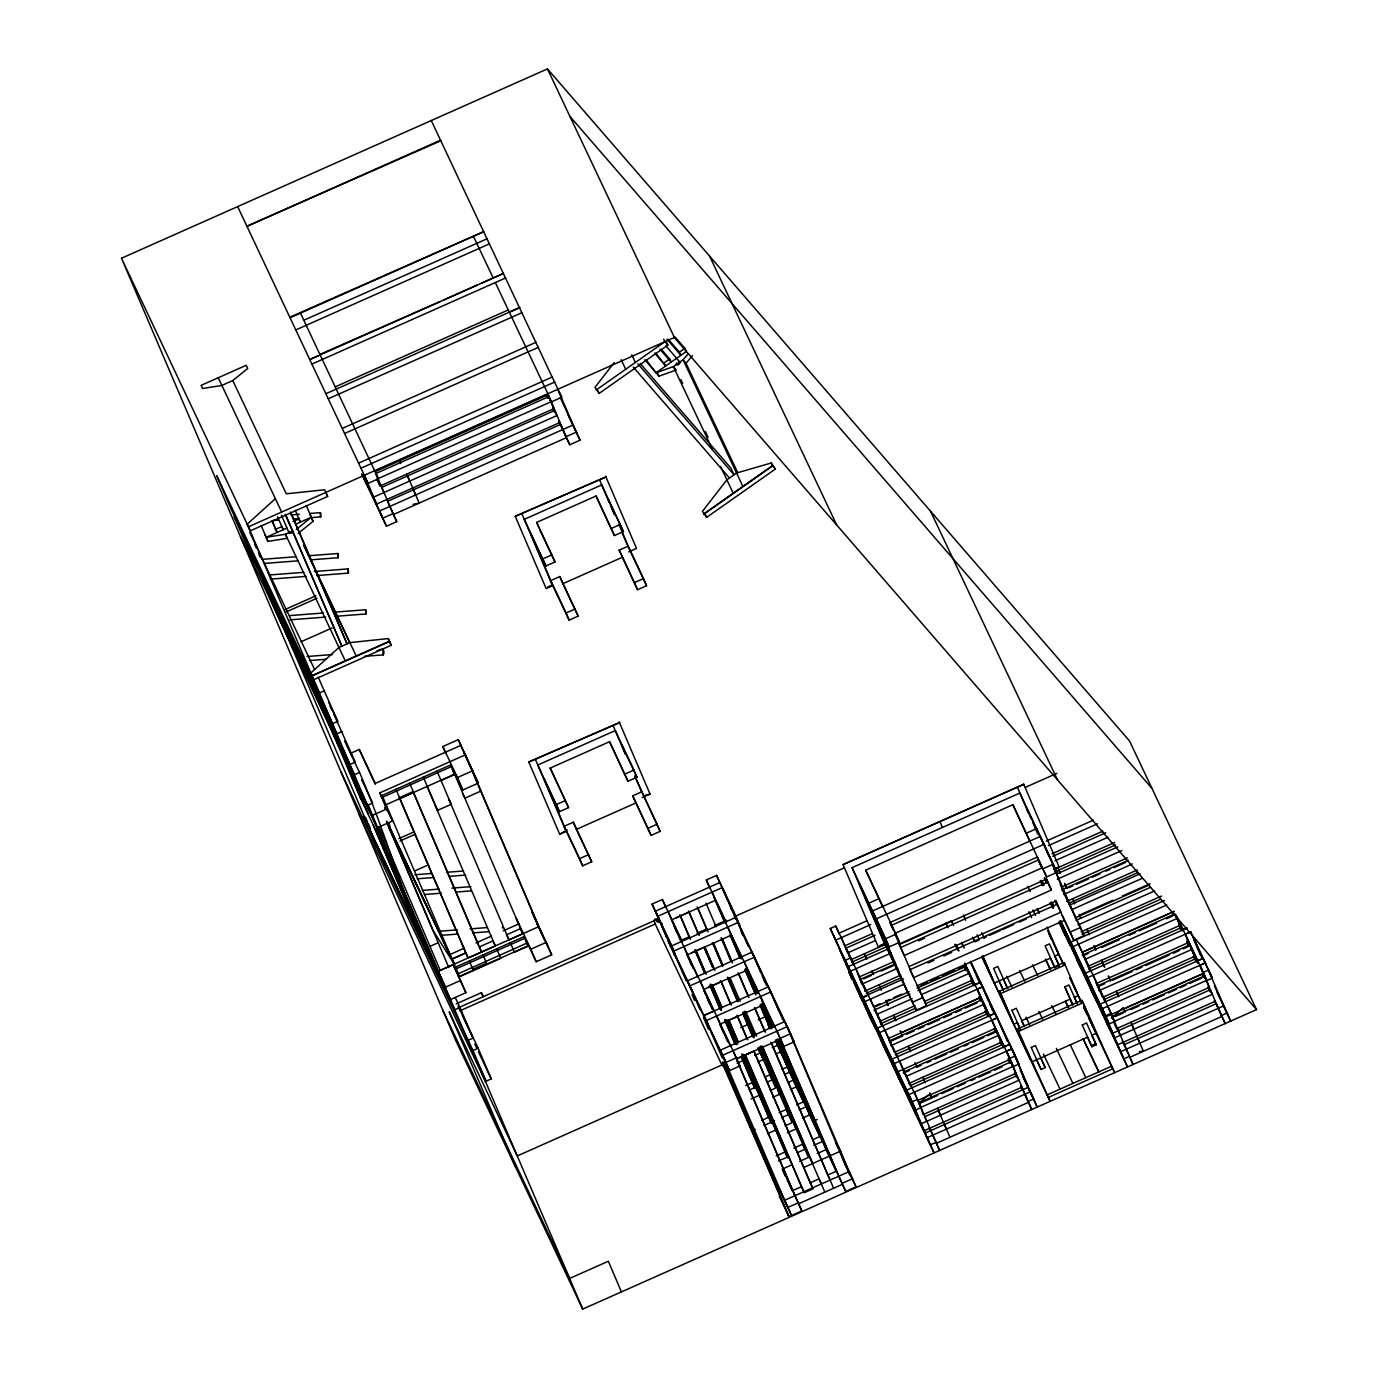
<?xml version="1.0" encoding="UTF-8"?>
<svg xmlns="http://www.w3.org/2000/svg" width="1378" height="1378" viewBox="0 0 1378 1378"><rect width="100%" height="100%" fill="white"/><g stroke="black" fill="none" stroke-linecap="round" stroke-linejoin="round"><path stroke-width="1.5" d="M455.481 967.115L455.188 969.251L524.725 938.315M269.416 575.901L270.071 574.919L303.866 572.318M614.244 362.517L594.951 387.39L599.137 393.402L667.882 345.086L666.642 342.467M688.259 353.733L683.057 359.813L673.36 366.634L656.031 372.766L646.179 359.951M737.695 472.602L686.003 363.224L692.514 355.61M919.505 1102.865L928.221 1094.89M1111.512 1018.221L1123.122 1007.594L1125.258 1012.107L1123.776 1008.627M275.376 498.664L247.196 524.191L250.176 530.892L327.619 496.476L324.64 489.776L286.297 493.806L232.779 380.586L247.73 368.46L246.231 365.291L201.119 385.358L202.6 388.51L221.858 385.444L232.779 380.586M310.773 672.998L338.954 647.471L349.874 642.613L388.234 638.582L391.214 645.266L313.753 679.698L310.773 672.998L312.014 675.616L389.457 641.183M296.356 529.393L311.325 517.25L309.826 514.097M298.096 533.475L313.064 521.349L306.312 505.519M596.192 390.008L664.919 341.692L663.696 339.074M663.972 362.965L669.674 358.969L661.302 349.323M666.969 339.212L680.904 355.283L679.406 352.131L684.849 348.289L675.099 337.042M656.031 372.766L686.347 351.459L684.849 348.289M703.676 513.96L772.421 465.643L771.18 463.025L736.558 473.033L726.878 479.837L702.435 511.341L706.621 517.37L775.366 469.054L771.18 463.025M703.9 514.201L772.627 465.902M451.863 959.036L454.292 964.152L438.17 971.335L441.408 978.966M675.978 917.903L689.138 912.029L699.163 935.49M771.956 994.968L739.194 925.637L736.352 917.18L671.12 946.135L674.617 954.317L672.481 947.496M691.704 952.835L704.847 946.979L714.889 970.422M708.103 987.526L721.245 981.67L731.287 1005.113M724.484 1022.235L737.626 1016.361L747.668 1039.822M864.747 991.161L900.695 975.142M975.021 984.702L980.533 982.238L988.164 1000.101M993.607 1012.365L982.669 986.769L977.157 989.215L989.593 1016.309M989.68 1015.707L995.192 1013.243L1007.439 1041.441M1201.289 968.941L1206.784 980.568L1212.295 978.104L1190.781 931.804L1185.269 934.267L1176.864 916.473M908.481 1083.625L1001.272 1042.302L996.794 1031.881M1004.338 1046.729L1009.85 1044.266L1028.229 1087.276L925.086 1133.129L912.546 1106.637M1198.602 963.239L1185.269 934.267L1197.775 960.724L1203.304 958.296L1227.316 1014.001M1033.862 1099.971L1011.986 1048.779L1006.474 1051.242L1031.726 1109.514L1020.943 1085.933M121.471 258.237L547.462 68.9L1129.581 741.037L1256.529 1009.609L582.705 1309.1L455.756 1040.528L121.471 258.237L248.436 526.809L582.705 1309.1M440.564 140.212L246.955 226.285L440.805 140.763M290.155 317.715L483.764 231.659L289.931 317.181M303.832 320.23L487.123 238.756M295.908 329.876L489.517 243.82M311.635 358.745L318.507 355.679M440.099 301.593L319.989 354.37M444.026 299.853L477.425 284.988M481.353 283.248L501.781 274.188M312.065 364.016L505.674 277.943M335.336 386.822L508.275 309.947M509.326 312.186L519.678 307.57M326.069 393.643L519.678 307.587M328.446 398.69L522.055 312.634M342.467 428.334L536.076 342.261M344.844 433.381L538.453 347.308M358.848 463.008L552.457 376.952M361.243 468.072L554.852 381.999M248.436 526.809L674.41 337.472L547.462 68.9M377.193 470.07L397.467 461.044M547.893 398.087L546.498 394.814L399.31 460.235L400.705 463.49M375.074 471.655L547.996 394.78L551.355 401.894L561.707 397.295L431.262 120.541M552.94 406.355L550.993 401.79L376.797 479.199L379.777 486.124L553.956 408.629L547.996 394.78M364.739 476.254L368.098 483.351L378.433 478.769L300.473 313.133M275.324 529.428L281.749 526.585L283.231 529.738L277.564 516.802M293.032 521.556L298.854 518.972L300.335 522.141L295.323 510.394M264.697 534.147L266.195 537.317L286.9 528.119M295.736 524.174L311.325 517.25M383.98 492.514L381.585 487.467L554.542 410.523L556.919 415.57L373.662 497.113L371.268 492.049M292.791 530.978L285.435 534.251L266.195 537.317M559.899 422.512L376.625 504.055L374.23 498.991M560.295 397.639L580.052 440.202L569.734 444.784L560.45 424.458L413.331 489.862L387.528 501.334L396.761 521.676L386.443 526.258L361.656 473.86M573.196 424.924L379.587 510.98L386.443 526.258M382.946 518.094L393.281 513.512M566.255 436.619L576.555 432.037M375.815 473.395L393.402 514.545L566.375 437.67L569.734 444.784M284.901 609.593L315.872 595.813M286.021 611.987L317.009 598.207M515.251 516.319L605.976 476.943L515.251 516.319L546.17 588.595L552.63 585.719L522.09 514.235M536.662 522.4L596.054 496.011L614.416 535.542L623.442 531.546L601.721 484.918L524.26 519.351L545.981 565.962L555.024 561.948L536.662 522.4L538.953 527.757M301.059 641.752L332.029 627.989M542.932 558.848L551.992 554.817M611.367 528.429L620.393 524.415M312.134 675.909L389.595 641.493M545.981 565.962L530.668 533.562L550.752 580.569L559.795 576.538L578.174 616.121L569.131 620.134L550.459 580.638M619.187 550.149L628.196 546.136L643.526 578.553L646.575 585.719L637.566 589.715L619.187 550.149L637.566 589.715M547.755 586.942L551.7 585.202M628.712 551.889L636.515 548.427L605.614 476.168M559.795 576.538L562.861 583.704L622.236 557.315M324.605 690.688L319.438 692.979L216.759 475.754L229.85 506.398L332.529 723.622L337.696 721.331L318.215 677.184M550.752 580.569L566.065 612.969L575.126 608.955M634.5 582.549L643.526 578.553M342.054 731.546L336.887 733.837L234.208 516.612L247.299 547.238L349.978 764.48L355.145 762.172L333.855 714.183M351.511 752.905L359.262 749.46L375.333 783.393L460.975 745.309M465.919 992.677L453.19 964.583L465.919 992.677L450.434 999.567C410.713 927.739 392.024 847.263 359.52 772.421L354.37 774.729L262.888 581.189L275.979 611.832L377.072 827.868L392.558 820.978L379.828 792.884L465.471 754.782L542.932 936.075L540.538 931.011M445.852 753.68L442.803 746.531L458.288 739.641L478.321 783.135L462.819 790.025L452.931 769.131M381.103 795.881L450.658 764.945L522.779 933.733L508.982 939.865L506.587 934.818L520.384 928.686L522.779 933.733M451.364 766.616L381.827 797.552L382.119 795.416L459.563 976.623M275.979 611.832L367.444 805.32L372.628 803.064L361.57 779.672M399.517 797.638L413.193 791.558L481.611 952.043L468.072 958.02L399.293 797.655M399.896 798.534L413.572 792.453M454.602 774.195L385.065 805.131L379.828 792.884M441.046 780.534L454.706 774.453L452.311 769.389M387.321 808.731L371.836 815.604L343.777 756.35L349.013 768.597M442.803 746.531L457.479 777.519L472.964 770.629M528.79 762L619.514 722.606L528.79 762L559.692 834.258L566.169 831.382L535.611 759.898M426.663 785.512L437.515 810.367L451.209 804.287L436.981 771.008M550.201 768.08L609.576 741.691L627.955 781.223L636.963 777.209L633.914 770.095L615.26 730.598L537.799 765.014L559.52 811.642L568.563 807.611L550.201 768.08L568.563 807.611M398.879 838.616L414.382 831.726M400.016 841.011L415.501 834.121M556.471 804.511L565.514 800.497M624.906 774.091L633.914 770.095M415.036 870.775L428.592 864.764M559.52 811.642L544.189 779.225L564.274 826.232L573.334 822.218L591.713 861.784L582.67 865.815L563.998 826.318M632.709 795.812L641.735 791.816L657.048 824.216L660.114 831.382L651.088 835.395L632.709 795.812L651.088 835.395M567.185 830.004L559.692 834.258M645.765 795.072L650.054 794.107L642.251 797.569M573.334 822.218L576.4 829.384L635.775 802.978M564.274 826.232L579.604 858.649L588.647 854.618M648.039 828.23L657.048 824.216M429.97 946.393L438.238 942.724M448.694 955.092L464.283 948.167M475.978 942.965L491.567 936.024M503.263 930.822L518.851 923.897M453.19 964.583L538.884 926.584M495.305 945.945L481.611 952.043L479.217 946.979L492.911 940.898L495.305 945.945L435.121 805.303M454.464 967.58L524.019 936.644L528.084 946.152L514.407 952.215L510.342 942.707M458.34 973.695L526.809 943.172M472.878 969.32L486.555 963.256L487.037 964.393L482.972 954.885M458.426 976.83L527.963 945.894M459.632 976.675L500.731 958.313L496.666 948.805M445.197 987.303L460.683 980.413M518.455 923.587L516.164 918.23L530.84 949.218L546.325 942.328L551.682 954.833L536.197 961.723L526.293 940.812L528.084 946.152M675.272 954.024L652.052 904.089L662.37 899.49L682.11 941.243M709.773 888.138L706.277 879.974L716.612 875.392L736.352 917.18M449.28 996.828L417.138 928.049M666.487 937.126L655.411 911.185L719.953 882.488M456.221 1003.873L481.387 992.677L483.23 996.57M674.652 955.695L657.788 916.249L722.348 887.553L729.203 903.589M458.96 1007.49L654.378 920.642M340.934 771.835L467.9 1040.407L473.05 1038.116L459.959 1007.473L454.792 1009.764L363.327 816.241L376.418 846.884M460.355 1010.608L655.239 924.001M715.509 900.282L671.603 919.832L682.11 942.035M843.078 864.609L1023.768 784.289L843.078 864.609L878.354 947.117L886.209 943.62M681.266 940.296L689.138 936.799M696.992 933.302L706.828 928.927M714.7 925.43L726.499 920.194M734.353 916.697L844.473 867.761M1025.37 787.355L1056.823 773.368M1055.531 900.592L1057.115 904.295L909.945 969.699L926.567 1005.647L916.232 1010.246L882.609 939.141L852.069 867.64L1019.892 793.039L1056.995 872.326L1046.643 876.925L1037.255 857.082L890.067 922.485L893.202 929.788M738.074 922.485L673.497 951.199L677.011 959.364M882.73 906.948L865.694 870.155L1012.882 804.735L1046.643 876.925M467.486 1038.891L472.981 1050.518L478.149 1048.227L491.24 1078.871L486.072 1081.162L469.571 1046.246M691.015 989.008L687.501 980.826L752.078 952.129L760.622 972.127M879.147 898.611L868.863 903.176L872.36 911.375M1026.334 833.19L1036.687 828.591L1040.183 836.79M837.118 943.758L830.262 928.479L835.774 926.033L921.193 1107.499L915.698 1109.945L912.339 1102.831M703.727 989.456L747.634 969.923L758.141 992.143M839.133 933.147L866.573 920.935M1046.315 841.062L1093.357 820.151M835.774 940.106L870.672 924.586M1048.451 845.592L1097.456 823.803M872.205 933.647L844.766 945.859L853.723 964.789M1051.948 853.792L1102.917 831.123M891.032 925.534L1038.185 860.044L1041.923 867.951L894.77 933.44L913.683 977.605L1060.853 912.202L1056.099 901.091L908.963 966.581M875.03 935.266L845.627 948.34L847.763 952.853L875.202 940.657M1052.809 856.272L1105.724 832.743M722.33 1058.08L703.9 1015.483L714.235 1010.901M703.9 1015.517L768.476 986.82L778.639 1010.625M1054.945 860.785L1107.878 837.273M852.069 867.64L885.675 938.728L895.958 934.163L899.455 942.345L889.172 946.927L858.907 882.902L882.471 938.056L916.232 1010.246M1043.129 868.726L1053.481 864.127M879.956 945.463L885.847 942.845M1055.135 868.536L1059.062 866.796L1023.768 784.289M850.726 959.811L886.02 944.102M1053.981 869.466L1114.75 842.406M851.57 962.24L886.864 946.531M1054.842 871.912L1115.594 844.852M889.103 948.512L848.297 966.598L870.173 1017.791L863.679 1003.27M898.904 944.154L951.457 920.78M1057.064 873.859L1117.834 846.85M720.108 1024.164L764.015 1004.631L774.522 1026.851M899.507 944.498L1046.66 879.026L1051.362 890.033L904.226 955.522L898.904 943.947M900.489 947.616L1047.625 882.127L1051.362 890.033M891.239 953.025L850.45 971.163L874.996 1028.022M918.678 940.83L924.552 938.211M1057.236 879.25L1121.933 850.502M740.727 1027.661L747.737 1024.526L753.301 1037.513M758.262 1019.841L765.272 1016.723L762.878 1011.676M894.735 961.207L859.441 976.916L868.381 995.812M1062.696 886.571L1127.393 857.805M895.597 963.704L860.303 979.396L862.439 983.909L897.733 968.234M1061.594 889.93L1128.255 860.303M863.575 978.914L871.43 975.435M881.231 971.077L892.996 965.84M1068.811 887.708L1072.721 885.968M1076.649 884.228L1088.396 879.009M1092.323 877.252L1100.161 873.773M1106.034 871.154L1109.962 869.415M1113.872 867.675L1125.637 862.456M861.767 984.202L855.945 968.717M1063.73 894.46L1132.354 863.954M788.147 1208.437L720.281 1050.191L784.857 1021.511L849.658 1175.003M979.172 939.951L974.918 941.846L973.281 938.005M983.84 937.867L986.493 936.695M989.68 935.283L1000.738 930.357M1002.581 929.547L1013.657 924.621M1019.186 922.158L1026.558 918.885M928.135 962.929L934.008 960.311M943.809 955.936L951.647 952.456M1066.693 901.401L1137.263 869.966M722.675 1055.272L787.251 1026.576L852.706 1179.74M866.245 993.297L901.539 977.588M1069.517 902.969L1138.107 872.412M903.52 978.966L862.731 997.086L886.743 1052.792M1069.517 905.191L1140.088 873.824M862.972 997.655L866.624 996.018M686.192 980.878L671.12 946.135L726.051 1062.386L736.369 1057.787L739.883 1065.969L729.548 1070.568L674.617 954.317M758.141 991.419L780.293 1038.271L790.61 1033.689L794.107 1041.854L783.789 1046.436L780.413 1039.305L736.507 1058.855L739.883 1065.969M723.812 1064.126L517.267 1155.935L449.194 1011.831L449.986 1013.519M864.867 1001.617L903.692 984.357M1071.653 909.704L1142.224 878.337M736.507 1058.855L751.131 1052.361M737.109 1063.248L742.415 1060.905M754.679 1055.445L759.95 1053.102L757.866 1048.193M772.231 1047.642L777.485 1045.316L787.096 1065.659M874.152 1006.319L880.042 1003.701M889.843 999.343L885.933 1001.083L888.069 1005.613L885.847 1000.394M893.771 997.603L901.608 994.124M921.21 985.408L927.084 982.79M931.011 981.05L938.849 977.57M942.759 975.831L954.523 970.594M958.451 968.855L964.324 966.236L966.478 970.749L964.979 967.253M1112.701 900.299L1079.387 915.113L1080.817 918.127M1122.502 895.941L1149.941 883.763M909.153 991.66L873.859 1007.37L870.362 999.171M916.99 988.181L965.995 966.391L974.935 985.304M1075.167 917.903L1149.648 884.779M874.048 1010.143L910.014 994.158M917.851 990.679L966.856 968.906L971.955 980.292L924.914 1001.238M1076.011 920.383L1150.509 887.277M758.193 1061.818L763.464 1059.475L758.4 1047.642M775.728 1054.015L780.999 1051.672L778.604 1046.608M876.856 1014.363L912.15 998.688M921.951 994.33L968.992 973.419L967.477 969.854M1078.147 924.914L1154.609 890.929M912.736 1002.082L923.071 997.483M1055.186 900.299L1070.224 932.028L1080.541 927.446L1084.038 935.61L1073.72 940.192L1064.35 920.366L917.18 985.77L926.567 1005.647M1003.236 979.103L1007.749 988.732L997.827 966.495L993.555 968.389L1003.477 990.627M915.113 1005.595L879.819 1021.305L882.058 1026.524M1081.127 931.855L1161.482 896.062M880.663 1023.751L915.957 1008.041M925.758 1003.684L972.782 982.721L974.212 985.735M1081.971 934.284L1160.362 899.369M745.722 1085.52L752.25 1082.626L754.644 1087.673L749.339 1090.032M764.532 1077.165L769.802 1074.823L772.18 1079.87L766.926 1082.212M782.067 1069.362L787.32 1067.037L820.117 1136.419M980.533 982.238L877.39 1028.109L899.266 1079.301M1164.548 900.471L1070.844 942.139L1092.72 993.331M784.461 1074.427L789.715 1072.084M982.669 986.769L879.526 1032.622L901.401 1083.814M1166.701 905.001L1072.98 946.652L1094.838 997.844M982.927 956.229L994.382 983.048L1050.363 958.158L1054.842 967.632M1063.454 964.083L1058.872 954.386L1054.738 956.211L1059.217 965.685L1056.306 966.994M751.079 1098.989L758.124 1095.837M770.405 1090.394L775.676 1088.052L761.069 1054.411L763.464 1059.475M787.958 1082.591L793.211 1080.249L803.718 1102.486M902.245 1032.277L980.654 997.414L888.517 1038.375L897.474 1057.305M999.618 991.178L1064.109 962.516L1065.228 964.91L1000.755 993.572L999.618 991.178L1012.709 1021.821L994.382 983.048M1082.161 955.178L1174.969 913.941L1180.068 925.327L1087.931 966.357L1090.17 971.576M890.705 1041.303L902.487 1036.067L900.265 1030.847M906.414 1034.327L914.251 1030.83M918.161 1029.09L924.052 1026.472M927.962 1024.732L939.727 1019.513M943.637 1017.774L951.475 1014.277M955.402 1012.537L961.276 1009.936M965.203 1008.179L976.95 1002.96M1084.159 955.333L1088.086 953.576M1101.814 947.478L1119.453 939.641M1129.254 935.283L1135.145 932.665M1139.055 930.925L1156.693 923.088M1166.494 918.73L1172.368 916.112M772.834 1097.284L779.862 1094.166L759.588 1046.815M790.386 1089.481L797.38 1086.364L795.003 1081.299M890.843 1045.678L983.651 1004.424L977.846 990.816M895.321 1054.756L987.44 1013.743L988.87 1016.757M1088.775 968.786L1180.894 927.773L1182.324 930.77M995.192 1013.243L892.048 1059.114L916.043 1114.819M1186.803 928.1L1085.502 973.144L1107.361 1024.319M761.586 1120.452L768.648 1117.3L771.043 1122.364M779.173 1112.632L786.183 1109.514L788.578 1114.561L781.567 1117.679M1011.9 1010.35L1016.275 1008.248L1024.457 1026.558M1072.36 1003.839L1064.781 986.837L1068.966 984.977L1077.372 1003.839M894.184 1063.627L997.327 1017.774L991.815 1020.237L1004.252 1047.314M1190.781 931.804L1087.638 977.657L1109.497 1028.849M724.311 1066.383L751.871 1130.873L755.316 1129.357M763.98 1125.499L774.539 1120.796M799.102 1109.893L806.113 1106.775M995.312 1028.419L897.681 1071.826L910.203 1098.318M1188.766 942.449L1096.63 983.41L1105.587 1002.34M903.365 1072.153L996.173 1030.916L1000.273 1040.011M1095.992 982.393L1097.491 985.89L1189.627 944.946L1194.726 956.332L1102.589 997.362L1093.133 975.211M903.4 1073.186L909.291 1070.568M915.009 1062.559L917.145 1067.072L921.072 1065.332M926.946 1062.714L930.856 1060.974M934.784 1059.234L946.548 1053.998M950.458 1052.258L958.296 1048.779M964.187 1046.16L968.097 1044.421M972.024 1042.681L983.771 1037.462M987.699 1035.705L995.536 1032.225L994.055 1028.711M1098.817 986.338L1104.708 983.72M1112.563 980.223L1132.165 971.524M1136.075 969.767L1141.949 967.167M1145.876 965.427L1169.388 954.971M1173.315 953.231L1179.189 950.613M1183.116 948.874L1188.99 946.255L1186.768 940.985M767.46 1133.663L774.522 1130.528M785.047 1125.86L792.074 1122.725L777.468 1089.102L779.862 1094.166M802.599 1118.058L809.609 1114.94L820.117 1137.177M1000.755 993.572L1013.846 1024.198L1017.205 1022.717L1020.375 1029.418M1081.851 1002.995L1078.319 995.553L1074.254 997.345L1077.424 1004.045M906.173 1076.39L998.309 1035.429M1098.955 990.713L1191.763 949.459L1185.958 935.851M981.67 956.539L1050.122 1101.349L1017.498 1028.97L1081.971 1000.325L1114.613 1072.687L1089.051 1018.618M787.475 1132.768L796.243 1128.858L760.777 1046.005M817.206 1119.539L813.778 1121.055L778.501 1039.064M1083.091 1002.684L1018.618 1031.347L1017.498 1028.97M909.98 1085.778L1002.099 1044.748L1003.529 1047.762M1103.434 999.791L1195.553 958.778L1196.982 961.792M1009.85 1044.266L906.707 1090.119L928.583 1141.311M1203.304 958.296L1100.161 1004.149L1122.036 1055.341M1011.986 1048.779L908.843 1094.632L930.701 1145.824M776.21 1155.935L785.029 1152.008L787.424 1157.072L778.604 1160.982M793.797 1148.115L802.582 1144.205L804.976 1149.269L797.948 1152.387M813.106 1139.537L820.289 1136.333L811.384 1116.008L845.747 1191.453L856.065 1186.871L849.21 1171.576L784.65 1200.272M1031.226 1047.401L1035.395 1045.54L1045.23 1067.623L1041.062 1069.466L1031.278 1047.538M1082.264 1025.06L1086.536 1022.976L1096.32 1044.92L1091.789 1035.274L1096.182 1033.328M813.743 1145.376L822.494 1141.484L820.289 1136.333M830.262 928.479L912.202 1101.745L917.696 1099.3M965.186 963.877L1009.833 1058.338L1015.345 1055.892L1018.842 1064.074L1013.33 1066.538L1008.541 1056.409M1060.991 921.314L1105.638 1015.775L1111.15 1013.33L1114.647 1021.529L1109.152 1023.975L1105.793 1016.861L1203.425 973.454L1197.792 960.742M1124.155 1059.854L1102.297 1008.662L1205.44 962.809L1199.928 965.272L1203.287 972.368L1208.799 969.923M1009.971 1059.424L917.834 1100.385L921.193 1107.499M1125.016 1008.317L1203.425 973.454M1014.931 1071.016L1010.832 1061.921L918.695 1102.865L920.831 1107.395L1012.968 1066.451L1007.163 1052.826M1111.478 1017.188L1204.286 975.951L1209.384 987.337L1116.593 1028.66L1113.613 1021.718M920.022 1103.313L931.804 1098.077L929.582 1092.875M933.767 1097.215L937.677 1095.458M941.605 1093.719L953.369 1088.499M957.279 1086.76L965.117 1083.263M971.008 1080.662L974.918 1078.922M978.845 1077.165L990.593 1071.946M994.52 1070.206L1002.357 1066.727M1115.439 1016.464L1123.294 1012.985M1131.131 1009.488L1138.969 1006.009M1142.896 1004.269L1148.77 1001.651M1152.697 999.911L1164.444 994.692M1168.372 992.935L1176.209 989.456M1180.136 987.716L1186.01 985.098M1189.937 983.358L1201.685 978.139M782.084 1169.164L790.92 1165.237M799.688 1161.344L808.455 1157.434L793.866 1123.811L796.243 1128.858M817.223 1153.541L825.99 1149.648L836.498 1171.886M920.831 1107.395L923.139 1114.63L1015.93 1073.307L1010.832 1061.921M1114.285 1021.425L1206.422 980.481L1204.906 976.916M1031.709 1061.99L1087.466 1037.203L1091.996 1046.849L1082.212 1024.905M803.874 1167.459L840.494 1151.164L838.1 1146.1L846.161 1166.839L840.494 1151.164M1131.838 1024.698L1112.597 1033.259L1114.733 1037.772L1212.347 994.296L1210.211 989.783L1131.838 1024.698L1143.413 1051.293L1139.382 1051.569M1091.428 1045.557L1095.751 1043.646M1091.944 1046.677L1096.285 1044.765M1021.873 1087.225L924.242 1130.701L922.106 1126.188M1215.327 1001.255L1117.696 1044.731L1115.56 1040.201M803.822 1191.746L801.428 1186.699L792.608 1190.626L782.98 1170.249M754.145 1051.862L810.195 1182.806L818.98 1178.896L821.357 1183.96M1124.035 1044.713L1216.171 1003.752L1225.18 1023.561L1216.171 1003.752M1030.365 1091.789L927.205 1137.642L934.06 1152.921L880.37 1039.374M1223.819 1005.819L1120.659 1051.672L1127.514 1066.951L1076.511 959.088M751.871 1130.873L788.009 1207.369L798.362 1202.787L801.841 1210.952L791.506 1215.551L758.865 1146.462M842.251 1183.289L852.586 1178.707M930.563 1144.739L936.075 1142.293L939.572 1150.475L914.337 1092.186M1028.229 1101.349L1033.724 1098.903L1037.221 1107.102L1022.786 1076.545M1124.017 1058.769L1129.529 1056.323L1133.026 1064.505L1107.791 1006.216M1221.683 1015.379L1227.178 1012.933L1230.675 1021.115M733.01 1050.673L798.482 1203.838L842.389 1184.339L845.747 1191.453M936.213 1143.378L1028.367 1102.417L1024.87 1094.235M1129.667 1057.408L1221.821 1016.447L1200.6 966.856M1047.228 1094.821L1111.701 1066.159M1048.434 1097.388L1112.907 1068.725M662.456 923.915L661.285 924.431L657.788 916.249M796.708 1104.829L803.718 1101.728L777.295 1039.873M771.577 1043.249L827.747 1175.003L836.515 1171.128L779.724 1038.237M644.887 359.899L658.977 376.16L676.305 370.027L673.36 366.634L712.357 449.142M320.454 512.65L320.661 516.871L320.454 512.65L309.895 513.46M337.903 553.508L338.11 557.728L337.903 553.508L308.345 555.782M348.203 568.89L348.41 573.127L348.203 568.89L314.425 571.508M365.67 609.748L365.876 613.968L365.67 609.748L333.993 612.194M383.136 650.64C381.534 662.99 388.923 643.474 376.797 651.122M413.107 504.348L419.205 503.091L406.803 474.118M266.436 538.247L267.935 541.399L287.175 538.333L285.435 534.251L345.275 660.837M723.416 1065.883L724.466 1065.659A2.119 1.671 -25.3 0 0 725.414 1062.8A2.119 1.671 -25.3 0 0 722.072 1063.506A2.119 1.671 -25.3 0 0 723.416 1065.883L789.267 1217.291L779.225 1196.035M290.879 514.924L299.336 514.287M278.425 520.126L272.086 520.626L277.116 532.459L272.276 521.47M293.204 518.989L299.543 518.507M310.102 517.697L320.661 516.871M261.872 559.365L295.667 556.764M264.197 563.43L297.993 560.829M310.653 559.847L338.11 557.728M270.277 579.139L306.174 576.383M316.733 575.573L348.41 573.127M289.638 615.604L323.434 613.003M289.845 619.842L325.742 617.068M336.301 616.259L365.876 613.968M307.122 656.496L332.46 654.55M309.43 660.562L326.328 659.252M364.343 656.324L383.342 654.86M414.864 874.754L431.762 873.445M446.541 872.308L463.439 870.999M417.189 878.802L434.087 877.51M448.866 876.374L465.764 875.064M422.323 890.412L439.22 889.103M451.898 888.121L470.897 886.657M424.648 894.477L441.546 893.168M456.325 892.031L471.104 890.894M438.411 931.321L457.41 929.857M470.087 928.875L486.968 927.583M440.719 935.386L457.617 934.077M472.396 932.94L489.293 931.631M569.855 116.303L1151.974 788.423M673.808 336.99L1256.529 1009.609M668.261 339.264L679.406 352.131M686.003 363.224L683.057 359.813L742.88 486.4M664.919 341.692L667.882 345.086M772.421 465.643L775.366 469.054M665.901 345.861L679.974 362.259A2.119 1.275 -40.9 0 1 678.889 364.309L678.441 364.619A2.119 1.275 -40.9 0 1 676.512 364.55L676.391 364.223A2.119 1.275 -40.9 0 1 676.736 362.965M660.01 349.271L671.172 362.121L669.674 358.969M655.876 353.147L665.729 365.945L654.584 353.078M640.27 363.62L730.874 468.089L734.043 474.807L637.876 363.895M633.294 367.116L729.462 478.028M655.859 919.987L656.651 921.658M253.466 563.602L240.478 536.748L367.461 805.355M272 601.962L276.633 611.539M278.425 615.277L282.938 624.596M450.124 1014.001L450.606 1014.949M795.003 1195.673L793.384 1192.314L798.362 1202.787M389.113 828.092L454.154 963.928M363.327 816.241L422.374 940.296M463.645 752.147L468.417 762.241L464.352 752.732M469.106 763.67L478.321 783.135M478.562 785.994L480.956 791.041L464.868 798.206L462.474 793.16M547.617 945.325L531.667 911.34L538.781 927.394M537.007 923.846L551.682 954.833M451.209 804.287L448.815 799.223L508.982 939.865M375.212 784.34L359.262 749.46M385.065 805.131L392.558 820.978M369.321 810.402L367.719 807.026L369.407 810.953M445.628 987.113L438.152 971.335L454.275 964.187L386.65 821.236M1194.278 939.985L1205.905 964.566M1208.937 971.008L1212.295 978.104M1214.535 986.166L1227.178 1012.933M1217.136 992.453L1230.675 1021.098M1175.899 915.216L1183.047 930.339M1172.936 912.219L1174.349 915.233L1172.85 911.736M1178.827 924.69L1180.619 928.479M1188.301 944.74L1186.871 941.725L1187.836 943.827M1193.486 955.712L1195.277 959.501M1202.236 974.246L1203.666 977.26L1202.167 973.746M1208.144 986.717L1210.831 992.384M1173.178 912.822L1174.332 915.25M1202.494 974.832L1203.649 977.26M1178.741 925.31L1180.533 929.099M1193.4 956.315L1195.191 960.104M1208.058 987.337L1209.85 991.109M1214.328 1000.583L1216.102 1004.355M930.546 511.221L1057.494 779.793M1058.769 870.173L1060.182 873.187M1087.862 931.666L1089.275 934.68M1102.521 962.688L1104.656 967.201L1101.677 960.242M1117.179 993.693L1118.591 996.707M1064.712 884.056L1066.848 888.586L1064.608 883.367M1093.805 945.566L1095.941 950.097L1094.459 946.617M1108.463 976.571L1110.599 981.102L1108.377 975.882M1137.78 1038.599L1139.916 1043.112M1056.995 872.326L1026.731 808.318L1030.951 818.17M1060.164 884.331L1063.747 891.928M1064.677 893.874L1080.541 927.446M1062.817 890.739L1066.348 898.215M1067.244 900.092L1084.038 935.61M1029.917 841.545L1012.882 804.735M1076.339 939.693L1111.15 1013.33M1090.928 971.318L1078.474 944.206M1111.288 1014.415L1114.647 1021.529M1082.832 954.885L1084.262 957.899M1097.491 985.89L1099.627 990.403M1112.149 1016.895L1113.579 1019.909M1120.228 1035.326L1116.611 1027.333M1122.243 1040.924L1129.529 1056.323M1044.49 877.579L1047.194 883.298M1044.369 878.113L1046.16 881.903M1055.135 900.885L1056.926 904.674M1062.111 915.612L1063.592 918.781M1043.887 885.176L1041.751 880.663L1043.387 884.452M1051.931 902.194L1053.722 905.966M1041.665 881.248L1043.508 885.089M1051.862 902.831L1053.653 906.603M1061.818 923.846L1074.34 950.32M1076.476 954.851L1088.999 981.343M1091.135 985.856L1103.657 1012.348M1062.679 926.309L1064.815 930.839M1077.338 957.331L1079.474 961.844M1091.979 988.336L1094.132 992.849M1106.637 1019.341L1108.773 1023.854M1065.642 933.268L1067.778 937.781M1080.3 964.273L1082.436 968.786M1094.959 995.278L1097.095 999.808M1109.617 1026.3L1111.753 1030.813M1068.622 940.227L1070.758 944.74M1083.28 971.232L1085.416 975.762M1097.939 1002.237L1100.075 1006.767M1071.584 947.186L1073.72 951.698M1086.243 978.191L1088.379 982.703M1100.901 1009.196L1103.037 1013.726M1050.191 902.624L1052.792 908.119M1062.266 928.186L1074.806 954.696M1076.683 958.64L1089.223 985.149M1091.342 989.662L1103.881 1016.154M1106 1020.667L1118.54 1047.159M1059.148 922.364L1070.241 945.842M1047.642 930.65L1057.736 952.009M1069.862 977.657L1077.2 993.159M1083.608 1006.732L1095.062 1030.951L1081.971 1000.325M1037.031 908.567L1038.857 912.425M1048.899 933.664L1051.638 939.451M1053.464 943.327L1063.489 964.566M1069.879 978.07L1081.747 1003.167M1083.573 1007.042L1087.225 1014.759M1072.446 1004.235L1070.069 999.205L1021.615 1020.754L1023.992 1025.766M1046.023 960.087L1050.604 969.785M1065.487 1001.255L1069.001 1008.713M1083.349 1039.029L1098.869 1071.86M1045.368 959.071L1049.967 968.803M1065.607 1001.892L1068.363 1007.731M1083.091 1038.857L1098.714 1071.946M709.618 256.153L836.584 524.725M1032.466 964.807L1037.703 975.521M1051.776 1005.682L1056.099 1014.449M1070.189 1044.593L1085.812 1077.682M1019.548 970.56L1024.801 981.257M1038.874 1011.418L1042.543 1019.203M1056.34 1048.382L1072.911 1083.418M1006.646 976.279L1011.883 986.992M1025.973 1017.153L1029.642 1024.939M1043.439 1054.118L1060.009 1089.154M1040.7 1057.994L1045.179 1067.468M1036.549 1059.837L1041.027 1069.311M998.947 981.015L1003.442 990.489M982.256 957.365L993.262 980.671L982.635 955.781M1013.846 1024.198L1030.589 1059.613M972.558 937.229L974.384 941.088M953.593 925.293L951.457 920.78L953.076 924.569M961.637 942.311L964.307 947.978M970.698 961.431L1015.345 1055.892M961.551 942.931L963.343 946.72M971.507 963.945L997.793 1019.531M998.688 1021.442L1018.842 1064.074M1020.185 1070.241L1028.229 1087.276M1033.724 1098.903L1028.935 1088.792L1031.726 1095.458M945.928 923.208L948.081 927.756M956.125 944.757L958.795 950.424M956.039 945.394L958.726 951.061M885.02 1030.176L894.494 1052.327L986.614 1011.297L981.515 999.911L889.378 1040.855L891.514 1045.368M970.956 980.223L972.747 983.995M978.742 996.707L980.189 999.705M985.373 1010.677L987.165 1014.449M994.141 1029.211L995.553 1032.225M1000.032 1041.682L1001.823 1045.471M1008.059 1058.717L1010.212 1063.23L1008.713 1059.716M1014.69 1072.687L1016.482 1076.476M985.287 1011.28L987.079 1015.069M1014.604 1073.307L1016.396 1077.079M1020.874 1086.553L1022.648 1090.325M680.853 379.622L682.661 383.463M705.329 431.435L708.051 437.188M720.522 466.419L733.199 493.203M657.495 373.007L658.977 376.16M631.779 354.801L635.396 362.448M705.381 514.752L706.621 517.37M865.694 870.155L895.958 934.163M890.067 922.485L899.455 942.345M621.185 359.71L625.698 369.252M923.725 1079.663L925.155 1082.677M938.384 1110.668L949.959 1137.263M597.897 390.784L599.137 393.402M865.315 956.143L866.728 959.157M879.991 987.182L881.403 990.196M894.408 1017.653L895.838 1020.65M909.067 1048.658L910.496 1051.672M900.351 1031.536L902.487 1036.067M929.668 1093.564L931.804 1098.077M944.326 1124.569L946.462 1129.082M871.964 971.542L873.394 974.556L871.912 971.077M874.754 1009.264L882.816 1026.283M903.176 1069.38L912.133 1088.31M874.72 1009.833L876.15 1012.847M904.037 1071.86L905.467 1074.874M926.774 1121.296L924.638 1116.783L1016.757 1075.753L1018.893 1080.283L921.279 1123.742L919.143 1119.229M936.075 1142.293L929.099 1127.204M839.271 948.305L851.793 974.797M853.947 979.362L866.469 1005.854M868.364 1009.816L880.886 1036.308M883.022 1040.821L895.545 1067.313M840.115 950.786L842.251 955.298M854.791 981.825L856.927 986.355M869.225 1012.279L871.361 1016.809M883.884 1043.301L886.02 1047.814M898.542 1074.306L900.678 1078.819M913.201 1105.311L915.336 1109.841M843.095 957.727L845.231 962.257M857.771 988.784L859.906 993.297M872.188 1019.238L874.324 1023.751M886.846 1050.243L888.982 1054.773M901.505 1081.248L903.641 1085.778M916.163 1112.27L918.299 1116.783M846.075 964.686L848.211 969.216M860.75 995.743L862.886 1000.256M875.168 1026.197L877.304 1030.71M889.826 1057.202L891.962 1061.732M904.485 1088.224L906.621 1092.737M849.037 971.645L851.173 976.158M863.713 1002.702L865.849 1007.215M878.13 1033.155L880.266 1037.668M892.789 1064.16L894.925 1068.673M907.447 1095.165L909.583 1099.696M852 978.587L848.641 971.473L852.138 979.655M854.136 983.117L866.676 1009.643M868.812 1014.156L881.352 1040.666M883.246 1044.61L895.769 1071.119M897.905 1075.632L910.427 1102.124M862.111 1000.755L833.621 935.593M559.192 391.955L561.707 397.295M623.442 531.546L608.111 499.129L610.626 505.003M568.167 415.071L573.42 426.181M574.299 428.041L580.052 440.202M627.903 546.222L646.575 585.719M473.412 236.258L492.928 277.495M495.322 282.542L547.876 393.712L566.375 437.67L562.879 429.505M550.993 401.79L548.599 396.726L375.66 473.584L378.054 478.631M614.416 535.542L596.054 496.011M552.612 407.785L554.369 411.488M552.612 408.543L554.352 412.246M558.727 421.496L560.484 425.199M720.091 883.539L739.848 925.344M790.61 1033.689L735.68 917.438L748.306 946.428M772.748 996.673L794.107 1041.854M835.447 1142.448L838.065 1148.012M839.822 1151.715L846.833 1166.529M842.44 1158.037L856.065 1186.871M706.277 879.974L726.034 921.761M713.925 896.923L726.017 922.519M725.362 922.02L758.158 991.402M539.711 529.531L555.024 561.948M741.743 957.452L731.236 935.231L687.329 954.782L697.836 976.985M761.638 999.567L763.223 1002.943M562.861 583.704L578.174 616.121M827.782 1150.699L830.176 1155.746M769.923 1028.522L768.235 1024.956L769.63 1028.229M775.745 1040.838L787.131 1064.936M827.747 1175.003L830.142 1180.05M636.963 777.209L621.65 744.809L625.836 754.593M660.114 831.382L634.69 776.072M747.737 1024.526L742.828 1013.553M762.103 1046.04L812.641 1163.549L762.809 1047.142M627.955 781.223L609.576 741.691M810.195 1182.806L812.589 1187.853M681.455 941.553L736.369 1057.787M703.727 989.473L714.235 1011.676M730.616 1046.384L720.108 1024.181L727.636 1041.768M786.287 1175.296L783.893 1170.232L792.574 1190.626L736.644 1059.699M782.962 1171.007L785.598 1176.571M787.338 1180.274L792.591 1191.384M798.482 1203.838L801.841 1210.952M652.052 904.089L671.775 945.842M722.64 1061.801L789.267 1217.291M654.671 922.812L721.883 1064.987M576.4 829.384L591.713 861.784M407.388 475.996L409.783 481.06M413.331 489.862L415.708 494.926M375.901 473.429L378.433 478.769M393.402 514.545L396.761 521.676M237.653 206.597L368.098 483.351M365.342 478.166L367.719 483.23M368.305 485.108L370.682 490.155M363.189 476.288L377.193 505.933M326.397 493.858L327.619 496.476M391.214 645.266L388.234 638.582M311.566 518.18L313.064 521.349M303.608 544.741L356.196 655.98M303.539 544.999L349.805 642.854M218.224 377.744L281.68 512.03M386.271 804.976L384.962 808.455L386.219 804.924L387.218 810.85M389.474 826.714L454.258 964.169L432.847 930.116L386.443 821.529M249.849 532.563L314.58 669.484M328.567 702.039L337.696 721.331M330.203 706.466L332.029 710.325M345.12 740.968L355.145 762.172M344.81 741.295L359.52 772.421M294.324 649.985L292.067 645.231L295.547 653.396M371.767 815.466L332.236 731.856L360.95 799.033L400.619 882.971L368.253 804.959M455.36 997.741L459.959 1007.473M458.099 1005.802L461.733 1013.519M463.559 1017.377L478.149 1048.227M458.34 1006.973L460.183 1010.866M462.009 1014.759L473.05 1038.116M413.055 912.064L405.011 894.959M474.824 1044.145L476.65 1048.003M478.476 1051.862L491.24 1078.871M365.308 817.137L367.547 821.874M425.285 946.359L450.434 999.567M358.676 813.364L485.642 1081.937M442.665 1009.885L569.614 1278.457L608.335 1261.249L621.426 1291.892M869.931 1017.257L872.308 1022.338M1059.269 965.857L1049.468 943.878L1045.092 945.825L1054.893 967.804M1032.932 909.893L1035.395 915.405M1064.781 986.837L1072.928 1005.044M1028.953 911.65L1031.622 917.696M981.791 932.751L984.236 938.246M1011.865 1010.212L1020.323 1029.194M977.14 934.818L978.948 938.952M546.446 394.831L547.858 398.087M955.23 944.481L957.538 949.838L955.161 944.274M720.298 1050.208L726.189 1063.454M709.791 1028.763L706.277 1020.581L770.853 991.884L782.773 1019.772M703.9 1015.534L707.414 1023.716M693.41 994.055L689.896 985.873L754.472 957.176L762.172 975.193M655.394 911.185L658.908 919.367M544.172 938.986L542.898 936.006M1194.261 939.934L1201.719 957.4M1192.969 937.402L1200.41 954.816M1203.287 972.368L1206.784 980.568M1191.763 949.459L1193.727 954.041M1187.388 939.693L1197.689 963.291M1182.29 930.546L1175.606 914.889L1177.105 918.454L1084.968 959.398L1087.19 964.617M1130.994 1022.252L1133.973 1029.228M1116.335 991.247L1118.574 996.466M1087.018 929.237L1089.257 934.456M1072.601 898.783L1074.823 904.002M1079.284 914.424L1080.783 917.903M1057.925 867.727L1060.147 872.946M1074.651 915.784L1044.111 844.283L876.287 918.868L906.827 990.369M1048.916 856.393L1040.373 836.377L872.55 910.961L903.09 982.462M1053.119 866.228L1070.913 907.878M1064.453 893.564L1066.538 898.456M1032.622 822.115L1037.668 833.931M1017.705 787.923L1028.143 812.365M1082.729 954.144L1084.228 957.641M1070.224 932.028L1073.72 940.192M1105.638 1015.775L1109.152 1023.975M1037.255 857.082L1041.923 867.951M1036.618 856.427L1038.185 860.044M1046.057 878.458L1047.625 882.127M1060.423 920.556L1080.18 966.822M1060.595 921.451L1078.302 962.877M1051.121 902.108L1053.447 908.033M1059.303 921.245L1065.762 936.368M1060.13 923.673L1063.627 931.821M1040.269 880.456L1042.491 885.675M1064.109 962.516L1078.319 995.553M1047.108 927.118L1058.872 954.386M1027.936 886.364L1030.072 891.635M1037.755 909.342L1039.391 913.183M940.244 822.356L942.431 827.472M963.463 915.026L965.1 918.868M963.963 916.473L965.599 920.297M989.817 1003.976L992.298 1009.781M970.405 961.861L975.641 973.626M976.106 975.193L979.775 983.289M1009.833 1058.338L1013.33 1066.538M992.505 1021.821L1003.494 1047.521M1000.617 1041.268L1002.099 1044.748M983.651 1004.424L985.615 1009.006M980.016 996.397L988.836 1016.516M974.177 985.511L964.583 963.101L966.012 966.391M979.396 997.706L980.895 1001.203M964.342 966.219L965.961 970.043M885.675 938.728L889.172 946.927M895.924 966.512L899.421 974.677M937.54 1108.239L940.519 1115.198M922.881 1077.217L925.12 1082.436M908.223 1046.212L910.462 1051.431M915.664 1063.592L917.145 1067.072M893.564 1015.207L895.803 1020.426M879.147 984.753L881.369 989.972M864.471 953.697L866.693 958.916M899.679 1061.181L908.395 1081.592M874.617 1009.109L879.078 1019.582M863.179 985.649L865.401 990.851M853.24 963.549L850.812 957.848L845.3 960.294L848.555 967.89M912.202 1101.745L915.698 1109.945M841.269 937.66L847.763 952.853M848.504 954.592L849.985 958.072M835.774 926.033L839.254 934.198M612.297 508.93L614.812 514.804M618.998 524.587L628.196 546.136M599.533 479.802L609.317 502.712M611.005 506.673L614.399 514.58M621.995 532.373L627.059 544.241M557.608 388.975L576.693 433.088M503.504 273.412L309.895 359.469M560.501 424.458L561.897 427.714M763.86 979.155L766.392 985.063M762.31 976.072L764.842 981.98M730.891 907.551L735.955 919.384M741.019 931.218L742.708 935.18M723.45 890.653L727.67 900.506M729.358 904.468L731.873 910.376M716.612 875.392L719.385 881.92M780.293 1038.271L783.789 1046.436M776.934 1031.157L842.389 1184.339M760.535 996.466L773.299 1026.352M779.207 1040.166L825.99 1149.648M760.243 996.294L773.454 1027.23M744.154 961.758L757.762 993.624M761.982 1003.494L772.093 1027.161M777.158 1039.012L809.609 1114.94M746.945 968.837L757.056 992.522M762.12 1004.355L772.231 1028.04M727.756 927.084L741.364 958.933M745.584 968.803L755.695 992.487M760.759 1004.321L770.87 1027.988M775.935 1039.839L793.211 1080.249M730.547 934.163L740.658 957.831M745.722 969.664L755.833 993.349M760.897 1005.182L771.008 1028.866M776.072 1040.7L787.32 1067.037M712.03 892.134L724.811 922.02M730.702 935.834L739.969 957.538M745.033 969.371L755.988 995.019M760.208 1004.889L770.026 1027.867M775.383 1040.407L777.485 1045.316M713.976 897.233L724.949 922.881M729.995 934.732L740.124 958.399M745.171 970.233L755.299 993.917M760.346 1005.751L770.009 1028.367M833.621 1188.232L770.87 1042.13M755.178 1008.558L765.324 1032.243M754.472 1007.456L764.618 1031.123M738.797 973.85L748.926 997.534M738.091 972.747L748.237 996.415M722.399 939.176L732.528 962.843M721.693 938.056L731.839 961.741M705.984 903.107L716.112 926.791M721.038 937.763L730.478 960.328M810.247 1158.502L824.854 1192.125M745.705 1011.349L756.556 1036.135M730.03 977.76L740.158 1001.427M744.378 1011.297L754.662 1035.843M619.153 721.831L650.054 794.107M713.632 943.069L723.071 965.634M728.135 977.467L738.264 1001.151M743.19 1012.124L754.179 1037.772M697.905 908.119L708.051 931.804M713.115 943.637L722.399 965.341M727.463 977.174L737.609 1000.859M742.673 1012.692L752.491 1036.17M697.199 907.017L707.345 930.684M712.409 942.535L722.554 966.202M727.618 978.035L737.747 1001.72M566.065 612.969L569.131 620.134M635.034 776.141L641.735 791.816M613.072 725.483L625.388 754.317M736.92 1015.224L746.962 1038.668M720.539 980.516L730.564 1003.959M704.968 947.788L714.166 969.285M705.019 949.166L712.547 966.753M688.414 910.892L698.457 934.336M705.14 949.976L712.667 967.563M745.481 1055.737L801.428 1186.699M728.979 1020.237L738.16 1041.751M743.999 1055.427L787.854 1158.054M729.083 1021.046L738.281 1042.543M743.276 1054.273L786.425 1155.281M712.581 985.546L721.779 1007.042M727.618 1020.719L737.643 1044.179M741.812 1053.946L771.456 1123.346M711.858 984.392L721.883 1007.852M726.895 1019.582L736.92 1043.025M742.759 1056.719L769.079 1118.299M696.183 950.854L706.208 974.315M710.393 984.081L721.245 1009.488M726.258 1021.219L736.265 1044.679M741.278 1056.392L755.058 1088.654M695.477 949.7L705.484 973.161M711.341 986.837L721.349 1010.298M725.534 1020.065L735.559 1043.525M741.398 1057.202L752.681 1083.608M680.474 915.905L690.481 939.365M695.494 951.096L704.692 972.592M710.531 986.269L720.556 1009.73M724.725 1019.496L734.75 1042.957M679.75 914.768L689.775 938.211M694.788 949.942L704.795 973.402M709.808 985.132L719.833 1008.575M724.845 1020.306L734.87 1043.766M716.612 1015.982L719.419 1022.528M720.246 1025.008L723.639 1032.932M700.231 981.291L712.168 1009.213M703.848 990.3L705.553 994.279M707.207 998.154L709.773 1004.149M683.832 946.6L693.186 968.458M686.623 953.645L691.653 965.427M668.106 911.65L680.801 941.346M674.255 926.55L676.822 932.544M662.37 899.49L665.867 907.671M788.009 1207.369L791.506 1215.551M726.051 1062.386L729.548 1070.568M724.828 1063.954L771.749 1173.746M687.501 980.809L700.093 1009.695M703.435 1017.515L708.447 1029.245M692.049 994.554L694.546 1000.411M668.175 941.088L670.707 946.996M579.604 858.649L582.67 865.815M363.844 474.687L383.067 519.144M362.225 474.583L366.669 484.453M469.192 764.067L541.778 933.94M458.288 739.641L466.212 757.555M457.479 777.519L462.819 790.025M530.84 949.218L536.197 961.723M423.304 777.106L437.515 810.367M409.611 783.186L413.676 792.694M291.051 512.84L347.032 643.87L290.379 511.996M285.883 515.148L341.865 646.161L285.212 514.287M281.474 515.2L288.984 532.804A2.119 1.309 -23.1 0 0 291.085 533.148L291.602 532.941A2.119 1.309 -23.1 0 0 292.877 531.185M395.934 789.267L468.072 958.02M469.312 960.966L473.377 970.474M481.387 992.677L483.023 996.501M261.183 525.586L267.935 541.399M472.981 1050.518L486.072 1081.162M367.685 806.371L369.304 810.178M376.866 827.902L441.856 979.982M376.969 828.66L383.687 844.387M393.161 867.193L433.657 961.982L413.744 919.832L373.249 825.06M254.568 544.034L256.205 547.858M258.668 553.594L260.304 557.435M375.471 829.763L429.643 956.573M356.661 786.735L359.176 792.626M360.847 796.553L368.408 814.226M351.149 774.522L353.664 780.413M355.335 784.34L360.381 796.122M450.709 1015.293L515.493 1166.908M296.459 654.843L298.561 659.735M296.253 655.032L298.354 659.959M368.236 823.493L370.337 828.402M284.833 630.59L385.289 865.677M412.969 791.575L478.373 945.015M387.08 822.821L448.815 967.545M378.864 826.593L440.099 970.146M347.187 765.892L360.95 799.033M288.984 532.804L288.863 532.476A2.119 1.309 -23.1 0 1 289.294 531.357M502.367 927.118L502.625 928.083M389.199 822.752L390.594 831.21M656.565 920.573A2.119 1.309 -23.1 0 1 658.064 922.537M655.205 923.277A2.119 1.309 -23.1 0 1 654.602 922.468M654.05 921.503A2.119 1.671 -25.3 0 1 656.135 918.902A2.119 1.671 -25.3 0 1 657.823 921.124M678.389 361.656A2.119 1.275 -40.9 0 1 679.836 361.932M754.024 1051.052L745.377 1054.928L804.252 1192.745L813.003 1188.852L754.024 1051.052M1186.803 928.1L1183.134 929.737L1186.803 928.1M465.678 952.973L451.863 959.122L465.798 952.939M1174.108 911.426L1081.971 952.387L1174.108 911.426"/></g></svg>
